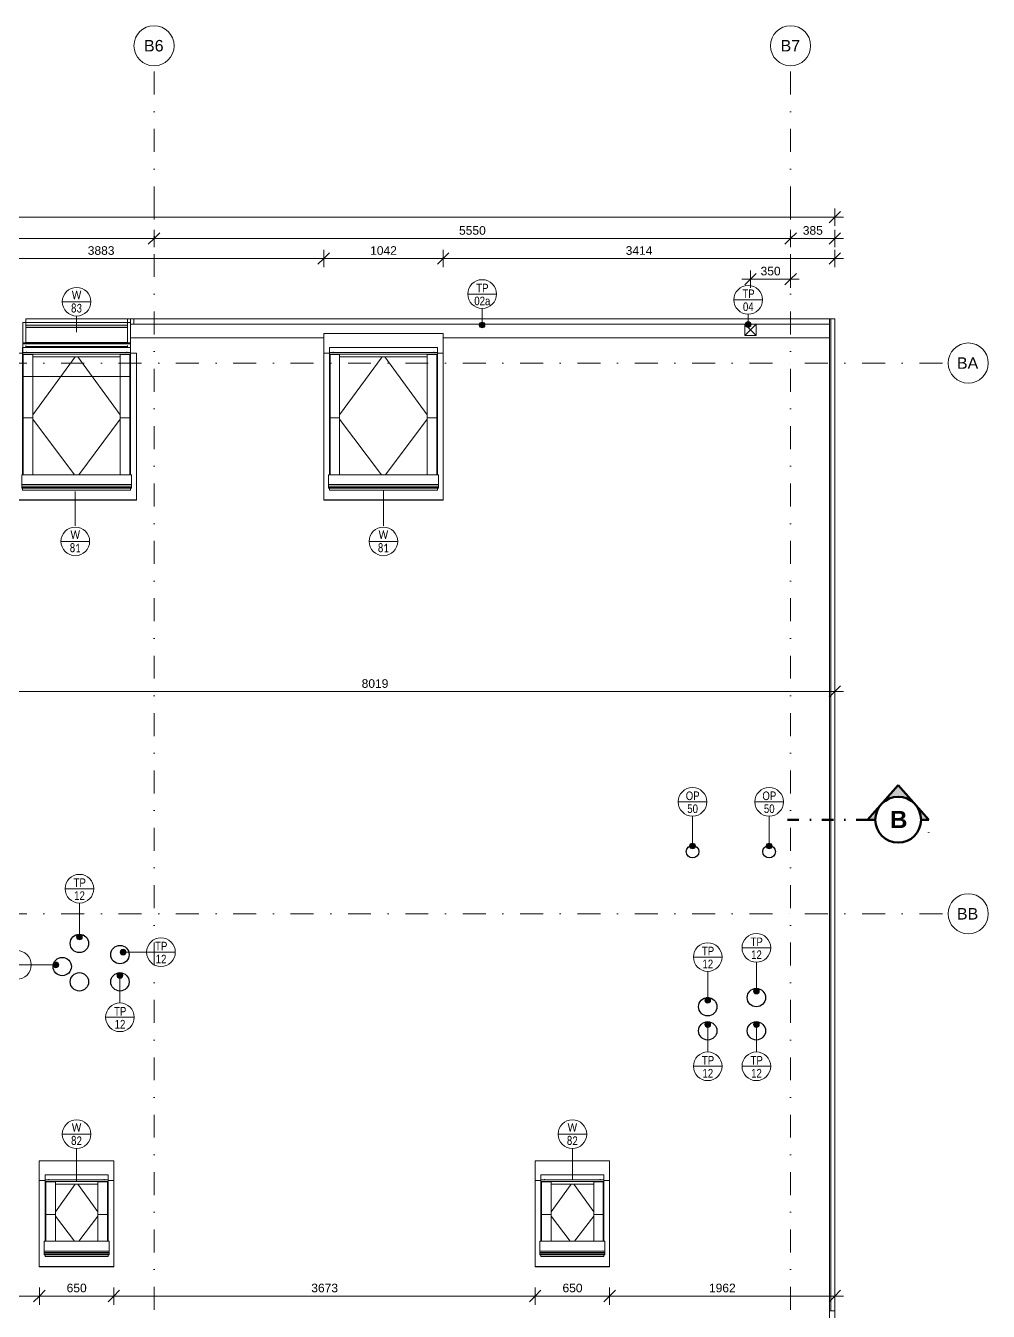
# Model space of a CAD drawing. Header units: millimetres. Extents: x -8143 to 29312, y -1655 to 58543.
# Drawn here: x 14152 to 22544, y 47338 to 58543 of the extents above; entities that cross this region are included whole.
import ezdxf

# ---------------------------------------------------------------- set-up
doc = ezdxf.new("R2010")
doc.units = ezdxf.units.MM
for name, pattern in [('HA_DashDot_10mm-S3mm', [500, 200, -150, 0, -150]), ('HA_DashDot_4mm-S1mm', [200, 100, -50, 0, -50]), ('HA_DashDot_6mm-S2mm', [300, 100, -100, 0, -100])]:
    doc.linetypes.add(name, pattern=pattern)
for name, color, linetype, lineweight in [('A-____-____-DIMS', 9, 'Continuous', 5), ('A-____-____-DIMS-50', 9, 'Continuous', 5), ('A-DETL-____-OTLN', 9, 'Continuous', 25), ('A-FLOR-HRAL-OTLN', 9, 'Continuous', 9), ('A-GENM-____-IDEN', 9, 'Continuous', 9), ('A-GLAZ-____-IDEN', 9, 'Continuous', 9), ('A-GLAZ-____-OTLN', 9, 'Continuous', 5), ('A-ROOF-____-OTLN', 9, 'Continuous', 9), ('A-WALL-____-OTLN', 9, 'Continuous', 9), ('G-____-____-SYMB', 9, 'HA_DashDot_4mm-S1mm', 9), ('M-HVAC-DUCT-OTLN', 9, 'Continuous', 9), ('S-GRID-____-IDEN', 9, 'Continuous', 9), ('S-GRID-____-OTLN', 9, 'Continuous', 5)]:
    doc.layers.add(name, color=color, linetype=linetype, lineweight=lineweight)
doc.styles.add('Arial', font='arial.ttf', dxfattribs={"height": 100})
doc.styles.add('Arial_1', font='arial.ttf', dxfattribs={"height": 75})
doc.styles.add('Arial_3', font='arial.ttf', dxfattribs={"height": 50})
doc.styles.add('Arial_4', font='arial.ttf', dxfattribs={"width": 0.8, "height": 75})
doc.styles.add('Arial_B', font='arialbd.ttf', dxfattribs={"height": 150})
doc.styles.add('Calibri', font='calibri.ttf', dxfattribs={"width": 0.8, "height": 75})
doc.dimstyles.new('Inner_Dimensions', dxfattribs={"dimscale": 304.8, "dimtxt": 76.519455, "dimasz": 0.328084, "dimexe": 0.246063, "dimexo": 0.0625, "dimgap": 0.032808, "dimtad": 1, "dimdec": 0, "dimzin": 0, "dimdsep": 46, "dimtxsty": 'Arial_1', "dimblk1": 'OBLIQUE', "dimblk2": 'OBLIQUE', "dimsah": 1, "dimcen": 0.09, "dimdle": 0.246063, "dimazin": 0, "dimtfac": 1, "dimtdec": 4, "dimtix": 1, "dimtmove": 0, "dimatfit": 3, "dimfxl": 0.246063, "dimfxlon": 1, "dimtvp": 1, "dimtolj": 1, "dimtzin": 0, "dimlwd": 9, "dimlwe": 9, "dimarcsym": 2})
doc.dimstyles.new('Inner_Dimensions_2', dxfattribs={"dimscale": 304.8, "dimtxt": 76.519455, "dimasz": 0.328084, "dimexe": 0.246063, "dimexo": 0.0625, "dimgap": 0.032808, "dimtad": 1, "dimdec": 0, "dimzin": 0, "dimdsep": 46, "dimtxsty": 'Arial_1', "dimblk1": 'OBLIQUE', "dimblk2": 'OBLIQUE', "dimsah": 1, "dimcen": 0.09, "dimdle": 0.246063, "dimazin": 0, "dimtfac": 1, "dimtdec": 4, "dimtix": 1, "dimtmove": 2, "dimatfit": 3, "dimfxl": 0.246063, "dimfxlon": 1, "dimtvp": 1, "dimtolj": 1, "dimtzin": 0, "dimlwd": 9, "dimlwe": 9, "dimarcsym": 2})

# ---------------------------------------------------------------- blocks, each defined once
blk = doc.blocks.new('Roof-Windows_VELUX_VFE - VFE size 940x1370 _PK38__31_36-V1-DPS_STŘECHA - B')
at = {"layer": 'A-GLAZ-____-OTLN'}
for p, q in [((470, 235), (-470, 235)), ((-470, -235), (-470, 235)), ((470, -235), (470, 235)), ((-470, 60), (470, 60)), ((-470, 51), (470, 51)), ((444, 63), (-444, 63)), ((-444, 26), (444, 26)), ((-470, -235), (470, -235))]:
    blk.add_line(p, q, dxfattribs=at)
blk = doc.blocks.new('Roof-Windows_VELUX_GLL_1061 - CK02-1808666-DPS_STŘECHA - B')
at = {"layer": 'A-GLAZ-____-OTLN'}
for p, q in [((18593, 48650), (18593, 48479)), ((19243, 48650), (18593, 48650)), ((19243, 48479), (19243, 48650)), ((19193, 48529), (18643, 48529)), ((18643, 48491), (18643, 48529)), ((18643, 48529), (18643, 48529)), ((19193, 48529), (19193, 48529)), ((19193, 48529), (19193, 48491)), ((18593, 48479), (18593, 47730)), ((18643, 48479), (18593, 48479)), ((18593, 48479), (18643, 48479)), ((18643, 48484), (18643, 48491)), ((18643, 48469), (18643, 48484)), ((18643, 48484), (19193, 48484)), ((18643, 48461), (18643, 48469)), ((18643, 48469), (19193, 48469)), ((18643, 48447), (18643, 48461)), ((18643, 48447), (18650, 48447)), ((18643, 47949), (18643, 48447)), ((18650, 48466), (18733, 48466)), ((18650, 48181), (18650, 48466)), ((18676, 48484), (18676, 48491)), ((18733, 48181), (18733, 48466)), ((18733, 48447), (19104, 48447)), ((18907, 48447), (18733, 48206)), ((18930, 48447), (19104, 48206)), ((19104, 48466), (19187, 48466)), ((19104, 48466), (19104, 48181)), ((19160, 48484), (19160, 48491)), ((19187, 48466), (19187, 48181)), ((19187, 48447), (19193, 48447)), ((19193, 48484), (19193, 48491)), ((19193, 48484), (19193, 48469)), ((19243, 48479), (19193, 48479)), ((19193, 48479), (19243, 48479)), ((19193, 48469), (19193, 48461)), ((19193, 48461), (19193, 48447)), ((19193, 47949), (19193, 48447)), ((19243, 47730), (19243, 48479)), ((18733, 48181), (18650, 48181)), ((18650, 48181), (18733, 48181)), ((18650, 48181), (18650, 47949)), ((18733, 47949), (18733, 48181)), ((19187, 48181), (19104, 48181)), ((19104, 48181), (19187, 48181)), ((19104, 48181), (19104, 47949)), ((19187, 47949), (19187, 48181)), ((18733, 48168), (18900, 47949)), ((19104, 48168), (18937, 47949)), ((18635, 47949), (19201, 47949)), ((18635, 47949), (18635, 47863)), ((18635, 47863), (19201, 47863)), ((18635, 47850), (18635, 47863)), ((18635, 47838), (18635, 47850)), ((18635, 47850), (19201, 47850)), ((19201, 47863), (19201, 47949)), ((19201, 47863), (19201, 47850)), ((19201, 47850), (19201, 47838)), ((18635, 47830), (18635, 47838)), ((18635, 47838), (19201, 47838)), ((18635, 47830), (19201, 47830)), ((18643, 47815), (18643, 47830)), ((19193, 47815), (18643, 47815)), ((19193, 47830), (19193, 47815)), ((19201, 47838), (19201, 47830)), ((18593, 47730), (19243, 47730)), ((18593, 47727), (18593, 47730)), ((19243, 47727), (18593, 47727)), ((19243, 47727), (19243, 47730))]:
    blk.add_line(p, q, dxfattribs=at)
blk = doc.blocks.new('Roof-Windows_VELUX_GLL_1061 - PK08-1808487-DPS_STŘECHA - B')
at = {"layer": 'A-GLAZ-____-OTLN'}
for p, q in [((16750, 55860), (16750, 55689)), ((17792, 55860), (16750, 55860)), ((17792, 55689), (17792, 55860)), ((16750, 55689), (16750, 54410)), ((16800, 55689), (16750, 55689)), ((16750, 55689), (16800, 55689)), ((17742, 55739), (16800, 55739)), ((16800, 55738), (16800, 55739)), ((16800, 55700), (16800, 55738)), ((16800, 55694), (16800, 55700)), ((16800, 55679), (16800, 55694)), ((16800, 55694), (17742, 55694)), ((16833, 55694), (16833, 55700)), ((17709, 55694), (17709, 55700)), ((17742, 55739), (17742, 55738)), ((17742, 55738), (17742, 55700)), ((17742, 55694), (17742, 55700)), ((17742, 55694), (17742, 55679)), ((17792, 55689), (17742, 55689)), ((17742, 55689), (17792, 55689)), ((17792, 54410), (17792, 55689)), ((16800, 55671), (16800, 55679)), ((16800, 55679), (17742, 55679)), ((16800, 55657), (16800, 55671)), ((16800, 55657), (16806, 55657)), ((16800, 54629), (16800, 55657)), ((16806, 55676), (16889, 55676)), ((16806, 55126), (16806, 55676)), ((16889, 55126), (16889, 55676)), ((16889, 55657), (17652, 55657)), ((17259, 55657), (16889, 55151)), ((17282, 55657), (17652, 55151)), ((17652, 55676), (17735, 55676)), ((17652, 55676), (17652, 55126)), ((17735, 55676), (17735, 55126)), ((17735, 55657), (17742, 55657)), ((17742, 55679), (17742, 55671)), ((17742, 55671), (17742, 55657)), ((17742, 54629), (17742, 55657)), ((16889, 55126), (16806, 55126)), ((16806, 55126), (16889, 55126)), ((16806, 55126), (16806, 54629)), ((16889, 54629), (16889, 55126)), ((17735, 55126), (17652, 55126)), ((17652, 55126), (17735, 55126)), ((17652, 55126), (17652, 54629)), ((17735, 54629), (17735, 55126)), ((16889, 55113), (17253, 54629)), ((17652, 55113), (17289, 54629)), ((16792, 54629), (17750, 54629)), ((16792, 54629), (16792, 54543)), ((17750, 54543), (17750, 54629)), ((16792, 54543), (17750, 54543)), ((16792, 54530), (16792, 54543)), ((16792, 54518), (16792, 54530)), ((16792, 54530), (17750, 54530)), ((16792, 54511), (16792, 54518)), ((16792, 54518), (17750, 54518)), ((16792, 54511), (17750, 54511)), ((16800, 54495), (16800, 54511)), ((17742, 54495), (16800, 54495)), ((17742, 54511), (17742, 54495)), ((17750, 54543), (17750, 54530)), ((17750, 54530), (17750, 54518)), ((17750, 54518), (17750, 54511)), ((16750, 54410), (17792, 54410)), ((16750, 54407), (16750, 54410)), ((17792, 54407), (16750, 54407)), ((17792, 54407), (17792, 54410))]:
    blk.add_line(p, q, dxfattribs=at)
blk = doc.blocks.new('Roof-Windows_VELUX_GLL_1061 - PK08-1808476-DPS_STŘECHA - B')
at = {"layer": 'A-GLAZ-____-OTLN'}
for p, q in [((-775, 55689), (-775, 54410)), ((-725, 55689), (-775, 55689)), ((217, 55739), (-725, 55739)), ((-725, 55738), (-725, 55739)), ((-725, 55700), (-725, 55738)), ((-725, 55694), (-725, 55700)), ((-725, 55679), (-725, 55694)), ((-725, 55694), (217, 55694)), ((-692, 55694), (-692, 55700)), ((184, 55694), (184, 55700)), ((217, 55739), (217, 55738)), ((217, 55738), (217, 55700)), ((217, 55694), (217, 55700)), ((217, 55694), (217, 55679)), ((267, 55689), (217, 55689)), ((267, 54410), (267, 55689)), ((-725, 55671), (-725, 55679)), ((-725, 55679), (217, 55679)), ((-725, 55657), (-725, 55671)), ((-725, 55657), (-719, 55657)), ((-725, 54629), (-725, 55657)), ((-719, 55676), (-636, 55676)), ((-719, 55126), (-719, 55676)), ((-636, 55126), (-636, 55676)), ((-636, 55657), (127, 55657)), ((-266, 55657), (-636, 55151)), ((-243, 55657), (127, 55151)), ((127, 55676), (210, 55676)), ((127, 55676), (127, 55126)), ((210, 55676), (210, 55126)), ((210, 55657), (217, 55657)), ((217, 55679), (217, 55671)), ((217, 55671), (217, 55657)), ((217, 54629), (217, 55657)), ((-636, 55126), (-719, 55126)), ((-719, 55126), (-636, 55126)), ((-719, 55126), (-719, 54629)), ((-636, 54629), (-636, 55126)), ((210, 55126), (127, 55126)), ((127, 55126), (210, 55126)), ((127, 55126), (127, 54629)), ((210, 54629), (210, 55126)), ((-636, 55113), (-272, 54629)), ((127, 55113), (-236, 54629)), ((-733, 54629), (225, 54629)), ((-733, 54629), (-733, 54543)), ((225, 54543), (225, 54629)), ((-733, 54543), (225, 54543)), ((-733, 54530), (-733, 54543)), ((-733, 54518), (-733, 54530)), ((-733, 54530), (225, 54530)), ((-733, 54511), (-733, 54518)), ((-733, 54518), (225, 54518)), ((-733, 54511), (225, 54511)), ((-725, 54495), (-725, 54511)), ((217, 54495), (-725, 54495)), ((217, 54511), (217, 54495)), ((225, 54543), (225, 54530)), ((225, 54530), (225, 54518)), ((225, 54518), (225, 54511)), ((-775, 54410), (267, 54410)), ((-775, 54407), (-775, 54410)), ((267, 54407), (-775, 54407)), ((267, 54407), (267, 54410))]:
    blk.add_line(p, q, dxfattribs=at)
blk = doc.blocks.new('Railing - Railing-1879900-DPS_STŘECHA - B')
at = {"layer": 'A-FLOR-HRAL-OTLN'}
blk.add_hatch(color=256, dxfattribs=at).paths.add_polyline_path([(15039, 55913), (15039, 55933), (14152, 55933), (14152, 55913), (14812, 55913)])
for p, q in [((15039, 55933), (14152, 55933)), ((14152, 55913), (15039, 55913))]:
    blk.add_line(p, q, dxfattribs=at)
blk = doc.blocks.new('Grid - Radius 3_5mm-353793-DPS_STŘECHA - B')
at = {"layer": 'S-GRID-____-IDEN'}
blk.add_circle((0, 0), 3.5, dxfattribs=at)
blk = doc.blocks.new('HA_TAG_WD - Type Mark-1536199-DPS_STŘECHA - B')
at = {"layer": 'A-GLAZ-____-IDEN'}
blk.add_line((-2.5, 0), (2.5, 0), dxfattribs=at)
blk.add_circle((0, 0), 2.5, dxfattribs=at)
blk = doc.blocks.new('Section - With Sheet Number-366786-DPS_STŘECHA - B')
at = {"layer": 'G-____-____-SYMB', "linetype": 'Continuous', "lineweight": 5}
h = blk.add_hatch(color=256, dxfattribs=at)
edge = h.paths.add_edge_path()
edge.add_line((1.37, 0), (0, 0))
edge.add_arc((-4, 0), 4, 0, 180)
edge.add_line((-8, 0), (-9.37, 0))
edge.add_line((-9.37, 0), (-4, 6))
edge.add_line((-4, 6), (1.37, 0))
at = {"layer": 'G-____-____-SYMB', "linetype": 'Continuous', "lineweight": 100}
for p, q in [((-4, 6), (-9.37, 0)), ((1.37, 0), (-4, 6)), ((-9.37, 0), (-8, 0)), ((0, 0), (1.37, 0))]:
    blk.add_line(p, q, dxfattribs=at)
blk.add_circle((-4, 0), 4, dxfattribs=at)
blk.add_arc((-4, 0), 4, 0, 180, dxfattribs=at)
blk = doc.blocks.new('HA_TAG_GM_Products - Generic-588599-DPS_STŘECHA - B')
at = {"layer": 'A-GENM-____-IDEN'}
blk.add_line((-2.5, 0), (2.5, 0), dxfattribs=at)
blk.add_circle((0, 0), 2.5, dxfattribs=at)
blk = doc.blocks.new('DIMBLOCK12-DPS_STŘECHA - B')
at = {"layer": 'A-____-____-DIMS-50', "lineweight": 9}
for p, q in [((12867, 56589), (12867, 56439)), ((12867, 56514), (12867, 56589)), ((16750, 56589), (16750, 56439)), ((16750, 56514), (16750, 56589)), ((12867, 56514), (12817, 56464)), ((12867, 56514), (12917, 56564)), ((12867, 56514), (16750, 56514)), ((16750, 56514), (16700, 56464)), ((16750, 56514), (16800, 56564))]:
    blk.add_line(p, q, dxfattribs=at)
at = {"layer": 'A-____-____-DIMS-50', "color": 0, "lineweight": 9, "insert": (14693, 56621), "char_height": 75, "width": 276.88, "attachment_point": 1, "line_spacing_factor": 0.941778, "style": 'Arial_1'}
blk.add_mtext('3883', dxfattribs=at)
blk = doc.blocks.new('_Oblique')
at = {"color": 0, "linetype": 'ByBlock', "lineweight": -2}
blk.add_line((-0.5, -0.5), (0.5, 0.5), dxfattribs=at)
blk = doc.blocks.new('DIMBLOCK13-DPS_STŘECHA - B')
at = {"layer": 'A-____-____-DIMS-50', "lineweight": 9}
for p, q in [((16750, 56589), (16750, 56439)), ((16750, 56514), (16750, 56589)), ((17792, 56589), (17792, 56439)), ((17792, 56514), (17792, 56589)), ((16750, 56514), (16700, 56464)), ((16750, 56514), (16800, 56564)), ((16750, 56514), (17792, 56514)), ((17792, 56514), (17742, 56464)), ((17792, 56514), (17842, 56564))]:
    blk.add_line(p, q, dxfattribs=at)
at = {"layer": 'A-____-____-DIMS-50', "color": 0, "lineweight": 9, "insert": (17155, 56621), "char_height": 75, "width": 276.88, "attachment_point": 1, "line_spacing_factor": 0.941778, "style": 'Arial_1'}
blk.add_mtext('1042', dxfattribs=at)
blk = doc.blocks.new('DIMBLOCK14-DPS_STŘECHA - B')
at = {"layer": 'A-____-____-DIMS-50', "lineweight": 9}
for p, q in [((17792, 56589), (17792, 56439)), ((17792, 56514), (17792, 56589)), ((21206, 56439), (21206, 56589)), ((17792, 56514), (17742, 56464)), ((17792, 56514), (17842, 56564)), ((17792, 56514), (21281, 56514)), ((21206, 56514), (21156, 56464)), ((21206, 56514), (21256, 56564)), ((21206, 56514), (21206, 56439))]:
    blk.add_line(p, q, dxfattribs=at)
at = {"layer": 'A-____-____-DIMS-50', "color": 0, "lineweight": 9, "insert": (19383, 56621), "char_height": 75, "width": 276.88, "attachment_point": 1, "line_spacing_factor": 0.941778, "style": 'Arial_1'}
blk.add_mtext('3414', dxfattribs=at)
blk = doc.blocks.new('DIMBLOCK20-DPS_STŘECHA - B')
at = {"layer": 'A-____-____-DIMS-50', "lineweight": 9}
for p, q in [((12571, 56764), (12571, 56614)), ((12571, 56689), (12571, 56764)), ((12571, 56689), (12621, 56739)), ((15271, 56764), (15271, 56614)), ((15271, 56689), (15271, 56764)), ((15271, 56689), (15321, 56739)), ((12571, 56689), (12521, 56639)), ((12571, 56689), (15271, 56689)), ((15271, 56689), (15221, 56639))]:
    blk.add_line(p, q, dxfattribs=at)
at = {"layer": 'A-____-____-DIMS-50', "color": 0, "lineweight": 9, "insert": (13805, 56796), "char_height": 75, "width": 276.88, "attachment_point": 1, "line_spacing_factor": 0.941778, "style": 'Arial_1'}
blk.add_mtext('2700', dxfattribs=at)
blk = doc.blocks.new('DIMBLOCK21-DPS_STŘECHA - B')
at = {"layer": 'A-____-____-DIMS-50', "lineweight": 9}
for p, q in [((15271, 56764), (15271, 56614)), ((15271, 56689), (15271, 56764)), ((15271, 56689), (15321, 56739)), ((20821, 56764), (20821, 56614)), ((20821, 56689), (20821, 56764)), ((20821, 56689), (20871, 56739)), ((15271, 56689), (15221, 56639)), ((15271, 56689), (20821, 56689)), ((20821, 56689), (20771, 56639))]:
    blk.add_line(p, q, dxfattribs=at)
at = {"layer": 'A-____-____-DIMS-50', "color": 0, "lineweight": 9, "insert": (17930, 56796), "char_height": 75, "width": 276.88, "attachment_point": 1, "line_spacing_factor": 0.941778, "style": 'Arial_1'}
blk.add_mtext('5550', dxfattribs=at)
blk = doc.blocks.new('DIMBLOCK22-DPS_STŘECHA - B')
at = {"layer": 'A-____-____-DIMS-50', "lineweight": 9}
for p, q in [((20821, 56764), (20821, 56614)), ((20821, 56689), (20821, 56764)), ((20821, 56689), (20871, 56739)), ((21206, 56614), (21206, 56764)), ((21206, 56689), (21256, 56739)), ((20821, 56689), (20771, 56639)), ((20821, 56689), (21281, 56689)), ((21206, 56689), (21156, 56639)), ((21206, 56689), (21206, 56614))]:
    blk.add_line(p, q, dxfattribs=at)
at = {"layer": 'A-____-____-DIMS-50', "color": 0, "lineweight": 9, "insert": (20927, 56796), "char_height": 75, "width": 207.66, "attachment_point": 1, "line_spacing_factor": 0.941778, "style": 'Arial_1'}
blk.add_mtext('385', dxfattribs=at)
blk = doc.blocks.new('DIMBLOCK23-DPS_STŘECHA - B')
at = {"layer": 'A-____-____-DIMS-50', "lineweight": 9}
for p, q in [((-6864, 56799), (-6864, 56949)), ((-6864, 56874), (-6814, 56924)), ((21206, 56799), (21206, 56949)), ((21206, 56874), (21256, 56924)), ((-6939, 56874), (21281, 56874)), ((-6864, 56874), (-6914, 56824)), ((-6864, 56874), (-6864, 56799)), ((21206, 56874), (21156, 56824)), ((21206, 56874), (21206, 56799))]:
    blk.add_line(p, q, dxfattribs=at)
at = {"layer": 'A-____-____-DIMS-50', "color": 0, "lineweight": 9, "insert": (6817, 56981), "char_height": 75, "width": 346.1, "attachment_point": 1, "line_spacing_factor": 0.941778, "style": 'Arial_1'}
blk.add_mtext('28070', dxfattribs=at)
blk = doc.blocks.new('DIMBLOCK34-DPS_STŘECHA - B')
at = {"layer": 'A-____-____-DIMS-50', "lineweight": 9}
for p, q in [((71, 47546), (71, 47396)), ((71, 47471), (71, 47546)), ((71, 47471), (121, 47521)), ((14271, 47546), (14271, 47396)), ((14271, 47471), (14271, 47546)), ((14271, 47471), (14321, 47521)), ((71, 47471), (21, 47421)), ((71, 47471), (14271, 47471)), ((14271, 47471), (14221, 47421))]:
    blk.add_line(p, q, dxfattribs=at)
at = {"layer": 'A-____-____-DIMS-50', "color": 0, "lineweight": 9, "insert": (7026, 47579), "char_height": 75, "width": 346.1, "attachment_point": 1, "line_spacing_factor": 0.941778, "style": 'Arial_1'}
blk.add_mtext('14200', dxfattribs=at)
blk = doc.blocks.new('DIMBLOCK35-DPS_STŘECHA - B')
at = {"layer": 'A-____-____-DIMS-50', "lineweight": 9}
for p, q in [((14271, 47546), (14271, 47396)), ((14271, 47471), (14271, 47546)), ((14271, 47471), (14321, 47521)), ((14921, 47546), (14921, 47396)), ((14921, 47471), (14921, 47546)), ((14921, 47471), (14971, 47521)), ((14271, 47471), (14221, 47421)), ((14271, 47471), (14921, 47471)), ((14921, 47471), (14871, 47421))]:
    blk.add_line(p, q, dxfattribs=at)
at = {"layer": 'A-____-____-DIMS-50', "color": 0, "lineweight": 9, "insert": (14509, 47579), "char_height": 75, "width": 207.66, "attachment_point": 1, "line_spacing_factor": 0.941778, "style": 'Arial_1'}
blk.add_mtext('650', dxfattribs=at)
blk = doc.blocks.new('DIMBLOCK36-DPS_STŘECHA - B')
at = {"layer": 'A-____-____-DIMS-50', "lineweight": 9}
for p, q in [((14921, 47546), (14921, 47396)), ((14921, 47471), (14921, 47546)), ((14921, 47471), (14971, 47521)), ((18593, 47546), (18593, 47396)), ((18593, 47471), (18593, 47546)), ((18593, 47471), (18643, 47521)), ((14921, 47471), (14871, 47421)), ((14921, 47471), (18593, 47471)), ((18593, 47471), (18543, 47421))]:
    blk.add_line(p, q, dxfattribs=at)
at = {"layer": 'A-____-____-DIMS-50', "color": 0, "lineweight": 9, "insert": (16642, 47579), "char_height": 75, "width": 276.88, "attachment_point": 1, "line_spacing_factor": 0.941778, "style": 'Arial_1'}
blk.add_mtext('3673', dxfattribs=at)
blk = doc.blocks.new('DIMBLOCK37-DPS_STŘECHA - B')
at = {"layer": 'A-____-____-DIMS-50', "lineweight": 9}
for p, q in [((18593, 47546), (18593, 47396)), ((18593, 47471), (18593, 47546)), ((18593, 47471), (18643, 47521)), ((19243, 47546), (19243, 47396)), ((19243, 47471), (19243, 47546)), ((19243, 47471), (19293, 47521)), ((18593, 47471), (18543, 47421)), ((18593, 47471), (19243, 47471)), ((19243, 47471), (19193, 47421))]:
    blk.add_line(p, q, dxfattribs=at)
at = {"layer": 'A-____-____-DIMS-50', "color": 0, "lineweight": 9, "insert": (18832, 47579), "char_height": 75, "width": 207.66, "attachment_point": 1, "line_spacing_factor": 0.941778, "style": 'Arial_1'}
blk.add_mtext('650', dxfattribs=at)
blk = doc.blocks.new('DIMBLOCK38-DPS_STŘECHA - B')
at = {"layer": 'A-____-____-DIMS-50', "lineweight": 9}
for p, q in [((19243, 47546), (19243, 47396)), ((19243, 47471), (19243, 47546)), ((19243, 47471), (19293, 47521)), ((21206, 47546), (21206, 47396)), ((21206, 47471), (21206, 47546)), ((21206, 47471), (21256, 47521)), ((19243, 47471), (19193, 47421)), ((19243, 47471), (21281, 47471)), ((21206, 47471), (21156, 47421))]:
    blk.add_line(p, q, dxfattribs=at)
at = {"layer": 'A-____-____-DIMS-50', "color": 0, "lineweight": 9, "insert": (20109, 47579), "char_height": 75, "width": 276.88, "attachment_point": 1, "line_spacing_factor": 0.941778, "style": 'Arial_1'}
blk.add_mtext('1962', dxfattribs=at)
blk = doc.blocks.new('DIMBLOCK44-DPS_STŘECHA - B')
at = {"layer": 'A-____-____-DIMS-50', "lineweight": 9}
for p, q in [((13187, 52815), (13187, 52665)), ((13187, 52740), (13187, 52815)), ((13187, 52740), (13237, 52790)), ((21206, 52815), (21206, 52665)), ((21206, 52740), (21206, 52815)), ((21206, 52740), (21256, 52790)), ((13187, 52740), (13137, 52690)), ((13187, 52740), (21281, 52740)), ((21206, 52740), (21156, 52690))]:
    blk.add_line(p, q, dxfattribs=at)
at = {"layer": 'A-____-____-DIMS-50', "color": 0, "lineweight": 9, "insert": (17081, 52847), "char_height": 75, "width": 276.88, "attachment_point": 1, "line_spacing_factor": 0.941778, "style": 'Arial_1'}
blk.add_mtext('8019', dxfattribs=at)
blk = doc.blocks.new('DIMBLOCK74-DPS_STŘECHA - B')
at = {"layer": 'A-____-____-DIMS-50', "lineweight": 9}
for p, q in [((20471, 56259), (20471, 56409)), ((20471, 56334), (20521, 56384)), ((20821, 56409), (20821, 56259)), ((20821, 56334), (20821, 56409)), ((20821, 56334), (20871, 56384)), ((20396, 56334), (20896, 56334)), ((20471, 56334), (20421, 56284)), ((20471, 56334), (20471, 56259)), ((20821, 56334), (20771, 56284))]:
    blk.add_line(p, q, dxfattribs=at)
at = {"layer": 'A-____-____-DIMS-50', "color": 0, "lineweight": 9, "insert": (20559, 56442), "char_height": 75, "width": 207.66, "attachment_point": 1, "line_spacing_factor": 0.941778, "style": 'Arial_1'}
blk.add_mtext('350', dxfattribs=at)

msp = doc.modelspace()

# ---------------------------------------------------------------- hatches: boundary and pattern name
at = {"layer": 'A-GENM-____-IDEN'}
h = msp.add_hatch(color=256, dxfattribs=at)
edge = h.paths.add_edge_path()
edge.add_arc((18131.3, 55934.2), 25, 0, 360)
h = msp.add_hatch(color=256, dxfattribs=at)
edge = h.paths.add_edge_path()
edge.add_arc((20451.1, 55937.8), 25, 0, 360)
h = msp.add_hatch(color=256, dxfattribs=at)
edge = h.paths.add_edge_path()
edge.add_arc((19965.7, 51393.6), 25, 0, 360)
h = msp.add_hatch(color=256, dxfattribs=at)
edge = h.paths.add_edge_path()
edge.add_arc((20633.7, 51393.6), 25, 0, 360)
h = msp.add_hatch(color=256, dxfattribs=at)
edge = h.paths.add_edge_path()
edge.add_arc((14620.6, 50600.5), 25, 0, 360)
h = msp.add_hatch(color=256, dxfattribs=at)
edge = h.paths.add_edge_path()
edge.add_arc((15000.6, 50468.4), 25, 0, 360)
h = msp.add_hatch(color=256, dxfattribs=at)
edge = h.paths.add_edge_path()
edge.add_arc((14415, 50357.4), 25, 0, 360)
h = msp.add_hatch(color=256, dxfattribs=at)
edge = h.paths.add_edge_path()
edge.add_arc((14973.3, 50266), 25, 0, 360)
h = msp.add_hatch(color=256, dxfattribs=at)
edge = h.paths.add_edge_path()
edge.add_arc((20522.4, 50129), 25, 0, 360)
h = msp.add_hatch(color=256, dxfattribs=at)
edge = h.paths.add_edge_path()
edge.add_arc((20098.3, 50049), 25, 0, 360)
h = msp.add_hatch(color=256, dxfattribs=at)
edge = h.paths.add_edge_path()
edge.add_arc((20098.3, 49839), 25, 0, 360)
h = msp.add_hatch(color=256, dxfattribs=at)
edge = h.paths.add_edge_path()
edge.add_arc((20522.4, 49839), 25, 0, 360)

# ---------------------------------------------------------------- linework, layer by layer
at = {"layer": 'A-DETL-____-OTLN'}
for centre, radius in [((19965.7, 51344.7), 55), ((20633.7, 51344.7), 55), ((14620.6, 50544.2), 80), ((14470.2, 50343.2), 80), ((14973.3, 50447.4), 80), ((14620.6, 50209.7), 80), ((14973.3, 50209.7), 80), ((20522.4, 50072.7), 80), ((20098.3, 49992.7), 80), ((20098.3, 49782.7), 80), ((20522.4, 49782.7), 80)]:
    msp.add_circle(centre, radius, dxfattribs=at)
at = {"layer": 'A-GENM-____-IDEN'}
for p, q in [((18131.3, 55934.2), (18131.3, 56079.2)), ((20451.1, 55937.8), (20451.1, 56028.7)), ((19965.7, 51393.6), (19965.7, 51653.6)), ((20633.7, 51393.6), (20633.7, 51653.6)), ((14620.6, 50600.5), (14620.6, 50896.3)), ((15000.6, 50468.4), (15206.3, 50468.4)), ((14415, 50357.4), (14200.2, 50357.4)), ((20522.4, 50129), (20522.4, 50380.8)), ((14973.3, 50266), (14973.3, 50025.5)), ((20098.3, 50049), (20098.3, 50300.7)), ((20098.3, 49839), (20098.3, 49598.5)), ((20522.4, 49839), (20522.4, 49598.5))]:
    msp.add_line(p, q, dxfattribs=at)
for centre in [(18131.3, 55934.2), (20451.1, 55937.8), (19965.7, 51393.6), (20633.7, 51393.6), (14620.6, 50600.5), (15000.6, 50468.4), (14415, 50357.4), (14973.3, 50266), (20522.4, 50129), (20098.3, 50049), (20098.3, 49839), (20522.4, 49839)]:
    msp.add_circle(centre, 25, dxfattribs=at)
at = {"layer": 'A-GLAZ-____-IDEN'}
for p, q in [((14595.7, 55871.1), (14595.7, 56010)), ((14584.4, 54483), (14584.4, 54184.4)), ((17270.7, 54495.6), (17270.7, 54184.4)), ((14595.7, 48471.7), (14595.7, 48755)), ((18918.3, 48485.6), (18918.3, 48755))]:
    msp.add_line(p, q, dxfattribs=at)
at = {"layer": 'A-ROOF-____-OTLN'}
for p, q in [((14152, 55780.2), (14152, 55987.7)), ((15039.4, 55987.7), (15039.4, 55780.2)), ((15039.4, 55987.7), (15095.7, 55987.7)), ((15065.6, 55955.3), (15065.6, 55987.7)), ((15095.7, 55942.7), (15065.6, 55942.7)), ((21170.7, 55987.7), (21160.7, 55987.7)), ((21170.7, 55987.7), (21170.7, 47342.6)), ((16749.7, 55822.7), (15065.6, 55822.7)), ((21160.7, 55822.7), (17791.7, 55822.7)), ((14152, 55738.9), (14152, 55756)), ((15039.4, 55756), (15039.4, 55738.9))]:
    msp.add_line(p, q, dxfattribs=at)
at = {"layer": 'A-WALL-____-OTLN'}
for p, q in [((14152, 55987.7), (15039.4, 55987.7)), ((15095.7, 55987.7), (15095.7, 55942.7)), ((15095.7, 55987.7), (21205.7, 55987.7)), ((21160.7, 55942.7), (15095.7, 55942.7)), ((21160.7, 43567.7), (21160.7, 55987.7)), ((21205.7, 55987.7), (21205.7, 43567.7)), ((21160.7, 47342.6), (21205.7, 47342.6))]:
    msp.add_line(p, q, dxfattribs=at)
at = {"layer": 'G-____-____-SYMB', "linetype": 'HA_DashDot_6mm-S2mm', "lineweight": 100}
msp.add_line((20793.6, 51622.7), (21558.7, 51622.7), dxfattribs=at)
at = {"layer": 'M-HVAC-DUCT-OTLN', "lineweight": 5}
for p, q in [((20520.7, 55842.7), (20420.7, 55942.7)), ((20520.7, 55942.7), (20420.7, 55842.7)), ((20420.7, 55842.7), (20420.7, 55942.7)), ((20520.7, 55942.7), (20520.7, 55842.7)), ((20520.7, 55842.7), (20420.7, 55842.7))]:
    msp.add_line(p, q, dxfattribs=at)
at = {"layer": 'S-GRID-____-OTLN', "linetype": 'HA_DashDot_10mm-S3mm', "lineweight": 9}
for p, q in [((15270.7, 56942.9), (15270.7, 58192.9)), ((20820.7, 56942.9), (20820.7, 58192.9)), ((15270.7, 40349.9), (15270.7, 56942.9)), ((20820.7, 40349.9), (20820.7, 56942.9)), ((-6542.6, 55602.7), (20944.4, 55602.7)), ((20944.4, 55602.7), (22194.4, 55602.7)), ((-6542.6, 50802.7), (20944.4, 50802.7)), ((20944.4, 50802.7), (22194.4, 50802.7))]:
    msp.add_line(p, q, dxfattribs=at)

# ---------------------------------------------------------------- block references
at = {"layer": 'A-FLOR-HRAL-OTLN'}
msp.add_blockref('Railing - Railing-1879900-DPS_STŘECHA - B', (0, 0), dxfattribs=at)
at = {"layer": 'A-GENM-____-IDEN', "xscale": 49.99999999999998, "yscale": 49.99999999999998, "zscale": 49.99999999999998}
for p in [(18131.3, 56204.2), (20451.1, 56153.7), (19965.7, 51778.6), (20633.7, 51778.6), (14620.6, 51021.3), (15331.3, 50468.4), (20098.3, 50425.7), (20522.4, 50505.8), (14075.2, 50357.4), (14973.3, 49900.5), (20098.3, 49473.5), (20522.4, 49473.5)]:
    msp.add_blockref('HA_TAG_GM_Products - Generic-588599-DPS_STŘECHA - B', p, dxfattribs=at)
at = {"layer": 'A-GLAZ-____-IDEN', "xscale": 49.99999999999998, "yscale": 49.99999999999998, "zscale": 49.99999999999998}
for p in [(14595.7, 56137.3), (14584.4, 54048.4), (17270.7, 54048.4), (14595.7, 48882.2), (18918.3, 48882.2)]:
    msp.add_blockref('HA_TAG_WD - Type Mark-1536199-DPS_STŘECHA - B', p, dxfattribs=at)
at = {"layer": 'A-GLAZ-____-OTLN'}
for name, p in [('Roof-Windows_VELUX_VFE - VFE size 940x1370 _PK38__31_36-V1-DPS_STŘECHA - B', (14595.7, 55720.2)), ('Roof-Windows_VELUX_GLL_1061 - PK08-1808487-DPS_STŘECHA - B', (0, 0)), ('Roof-Windows_VELUX_GLL_1061 - PK08-1808476-DPS_STŘECHA - B', (14850, 0)), ('Roof-Windows_VELUX_GLL_1061 - CK02-1808666-DPS_STŘECHA - B', (-4322.6, 0)), ('Roof-Windows_VELUX_GLL_1061 - CK02-1808666-DPS_STŘECHA - B', (0, 0))]:
    msp.add_blockref(name, p, dxfattribs=at)
at = {"layer": 'G-____-____-SYMB', "linetype": 'Continuous', "lineweight": 100, "extrusion": (0, 0, -1), "xscale": 49.99999999999998, "yscale": 49.99999999999998, "zscale": 49.99999999999998}
msp.add_blockref('Section - With Sheet Number-366786-DPS_STŘECHA - B', (-21558.7, 51622.7), dxfattribs=at)
at = {"layer": 'S-GRID-____-IDEN', "xscale": 49.99999999999998, "yscale": 49.99999999999998, "zscale": 49.99999999999998}
for p in [(15270.7, 58367.9), (20820.7, 58367.9)]:
    msp.add_blockref('Grid - Radius 3_5mm-353793-DPS_STŘECHA - B', p, dxfattribs=at)
at = {"layer": 'S-GRID-____-IDEN', "xscale": 49.99999999999998, "yscale": 49.99999999999998, "zscale": 49.99999999999998, "rotation": 269.9999999999996}
for p in [(22369.4, 55602.7), (22369.4, 50802.7)]:
    msp.add_blockref('Grid - Radius 3_5mm-353793-DPS_STŘECHA - B', p, dxfattribs=at)

# ---------------------------------------------------------------- texts
at = {"layer": 'A-GENM-____-IDEN', "lineweight": 5, "char_height": 75, "attachment_point": 1, "style": 'Arial_4'}
for s, insert, width in [('TP', (18080.3, 56294.3), 128.27), ('02a', (18063.1, 56181.5), 169.958), ('TP', (20400.1, 56243.8), 128.27), ('04', (20405.3, 56131), 115.443), ('OP', (19906.7, 51868.7), 147.51), ('OP', (20574.7, 51868.7), 147.51), ('50', (19919.9, 51756), 115.443), ('50', (20587.9, 51756), 115.443), ('TP', (14569.6, 51111.4), 128.27), ('12', (14574.8, 50998.6), 115.443), ('TP', (15280.3, 50558.5), 128.27), ('TP', (20471.4, 50595.9), 128.27), ('12', (15285.5, 50445.7), 115.443), ('TP', (20047.3, 50515.8), 128.27), ('12', (20476.6, 50483.1), 115.443), ('12', (20052.5, 50403.1), 115.443), ('TP', (14922.3, 49990.6), 128.27), ('12', (14927.5, 49877.9), 115.443), ('TP', (20047.3, 49563.6), 128.27), ('TP', (20471.4, 49563.6), 128.27), ('12', (20052.5, 49450.8), 115.443), ('12', (20476.6, 49450.8), 115.443)]:
    msp.add_mtext(s, dxfattribs=dict(at, insert=insert, width=width))
at = {"layer": 'A-GLAZ-____-IDEN', "lineweight": 5, "char_height": 75, "attachment_point": 1, "style": 'Calibri'}
for s, insert, width in [('W', (14553.9, 56232.6), 105.823), ('83', (14547.3, 56118.3), 121.856), ('W', (14542.6, 54143.6), 105.823), ('W', (17228.9, 54143.6), 105.823), ('81', (14536, 54029.4), 121.856), ('81', (17222.3, 54029.4), 121.856), ('W', (14553.9, 48977.5), 105.823), ('W', (18876.5, 48977.5), 105.823), ('82', (14547.3, 48863.2), 121.856), ('82', (18869.9, 48863.2), 121.856)]:
    msp.add_mtext(s, dxfattribs=dict(at, insert=insert, width=width))
at = {"layer": 'G-____-____-SYMB', "linetype": 'Continuous', "lineweight": 5, "attachment_point": 1}
for s, insert, char_height, width, style in [('\\fArial|b1|i0|c0|p34|;B', (21688, 51699.4), 150, 184.388, 'Arial_B'), ('-', (22012.2, 51542.4), 50, 28.059, 'Arial_3')]:
    msp.add_mtext(s, dxfattribs=dict(at, insert=insert, char_height=char_height, width=width, style=style))
at = {"layer": 'S-GRID-____-IDEN', "lineweight": 5, "char_height": 100, "attachment_point": 1, "style": 'Arial'}
for s, insert, width in [('B6', (15183.3, 58418.6), 212.447), ('B7', (20733.3, 58418.6), 212.447), ('BA', (22270.6, 55652.8), 232.489), ('BB', (22270.6, 50852.8), 232.489)]:
    msp.add_mtext(s, dxfattribs=dict(at, insert=insert, width=width))

# ---------------------------------------------------------------- dimensions: what is measured, and where the dimension line sits
at = {"layer": 'A-____-____-DIMS', "lineweight": 9}
dim = msp.add_linear_dim(base=(21205.7, 56874.1), p1=(-6864.3, 56799.1), p2=(21205.7, 56799.1), dimstyle='Inner_Dimensions_2', override={"dimpost": '<>', "dimfxl": 28070}, dxfattribs=at)
dim.commit()
dim.dimension.update_dxf_attribs({"geometry": 'DIMBLOCK23-DPS_STŘECHA - B', "text_midpoint": (6989.9, 56931.5), "dimtype": 160})
for base, p1, p2, override, picture, middle in [((15270.7, 56688.8), (12570.7, 56763.8), (15270.7, 56763.8), {"dimpost": '<>', "dimfxl": 2700}, 'DIMBLOCK20-DPS_STŘECHA - B', (13920.7, 56737.1)), ((20820.7, 56688.8), (15270.7, 56763.8), (20820.7, 56763.8), {"dimpost": '<>', "dimfxl": 5550}, 'DIMBLOCK21-DPS_STŘECHA - B', (18045.7, 56737.1)), ((21205.7, 56688.8), (20820.7, 56763.8), (21205.7, 56613.8), {"dimpost": '<>', "dimfxl": 413.188819}, 'DIMBLOCK22-DPS_STŘECHA - B', (21013.2, 56737.2)), ((16749.7, 56513.8), (12866.7, 56588.8), (16749.7, 56588.8), {"dimpost": '<>', "dimfxl": 3883}, 'DIMBLOCK12-DPS_STŘECHA - B', (14808.2, 56562.1)), ((17791.7, 56513.8), (16749.7, 56588.8), (17791.7, 56588.8), {"dimpost": '<>', "dimfxl": 1042}, 'DIMBLOCK13-DPS_STŘECHA - B', (17270.7, 56562.1)), ((21205.7, 56513.8), (17791.7, 56588.8), (21205.7, 56438.8), {"dimpost": '<>', "dimfxl": 3417.293664}, 'DIMBLOCK14-DPS_STŘECHA - B', (19498.7, 56562.1)), ((20820.7, 56334.3), (20470.7, 56259.3), (20820.7, 56409.3), {"dimpost": '<>', "dimfxl": 380.788655}, 'DIMBLOCK74-DPS_STŘECHA - B', (20645.7, 56382.6)), ((21205.7, 52739.9), (13186.7, 52814.9), (21205.7, 52814.9), {"dimpost": '<>', "dimfxl": 8018.999998}, 'DIMBLOCK44-DPS_STŘECHA - B', (17196.2, 52788.2)), ((14270.7, 47471.2), (70.7, 47546.2), (14270.7, 47546.2), {"dimpost": '<>', "dimfxl": 14200}, 'DIMBLOCK34-DPS_STŘECHA - B', (7170.7, 47519.5)), ((14920.7, 47471.2), (14270.7, 47546.2), (14920.7, 47546.2), {"dimpost": '<>', "dimfxl": 650}, 'DIMBLOCK35-DPS_STŘECHA - B', (14595.7, 47519.5)), ((18593.3, 47471.2), (14920.7, 47546.2), (18593.3, 47546.2), {"dimpost": '<>', "dimfxl": 3672.626142}, 'DIMBLOCK36-DPS_STŘECHA - B', (16757, 47519.6)), ((19243.3, 47471.2), (18593.3, 47546.2), (19243.3, 47546.2), {"dimpost": '<>', "dimfxl": 650}, 'DIMBLOCK37-DPS_STŘECHA - B', (18918.3, 47519.5)), ((21205.7, 47471.2), (19243.3, 47546.2), (21205.7, 47546.2), {"dimpost": '<>', "dimfxl": 1962.373856}, 'DIMBLOCK38-DPS_STŘECHA - B', (20224.5, 47519.5))]:
    dim = msp.add_linear_dim(base=base, p1=p1, p2=p2, dimstyle='Inner_Dimensions', override=override, dxfattribs=at)
    dim.commit()
    dim.dimension.update_dxf_attribs({"geometry": picture, "text_midpoint": middle})

doc.saveas('drawing.dxf')
